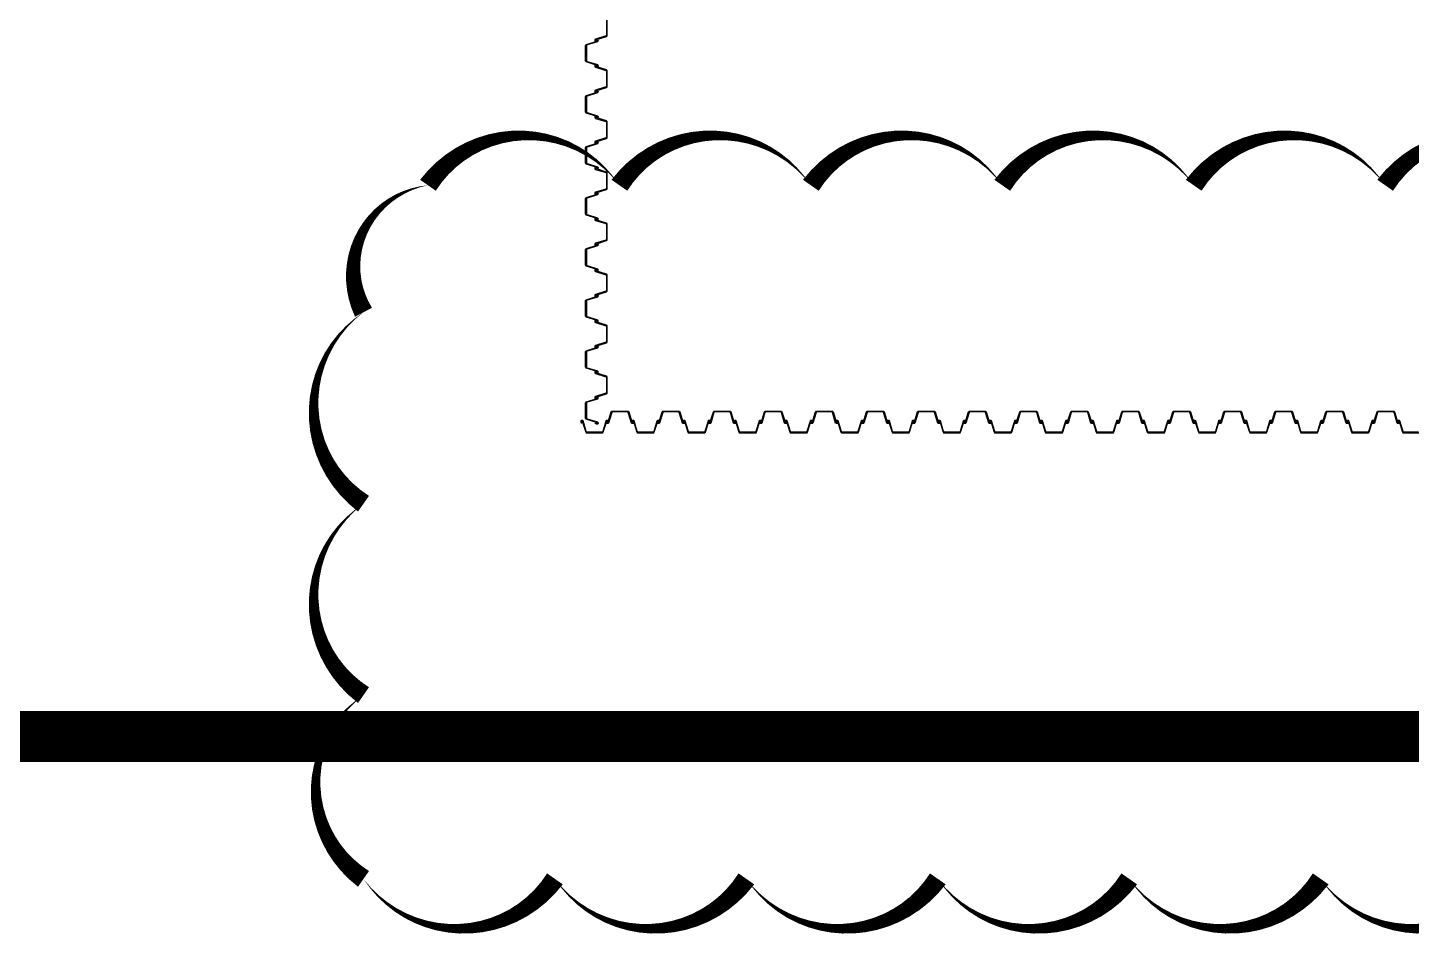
# Model space of a CAD drawing. Header units: millimetres. Extents: x -383953 to 676589, y -101685 to 196247.
# Drawn here: x 121017 to 142700, y -3561 to 10710 of the extents above; entities that cross this region are included whole.
import ezdxf

# ---------------------------------------------------------------- set-up
doc = ezdxf.new("R2010")
doc.units = ezdxf.units.MM
doc.layers.add('NDC_S_DIM', color=1, linetype='Continuous', lineweight=15)
doc.layers.add('SHEET Pile', color=2, linetype='Continuous')

msp = doc.modelspace()

# ---------------------------------------------------------------- linework, layer by layer
at = {"layer": 'NDC_S_DIM', "color": 0, "ltscale": 100, "const_width": 800}
msp.add_lwpolyline([(153600, -400), (-400, -400), (-400, 44400)], dxfattribs=at)
at = {"layer": 'NDC_S_DIM', "color": 7}
msp.add_lwpolyline([(145290, 8240, 0, 300, 0.5205671), (142290, 8240, 0, 300, 0.5205671), (139290, 8240, 0, 300, 0.5205671), (136290, 8240, 0, 300, 0.5205671), (133290, 8240, 0, 300, 0.5205671), (130290, 8240, 0, 300, 0.5205671), (127290, 8240, 0, 300, 0.5205671), (126280, 6250, 0, 300, 0.5205671), (126280, 3250, 0, 300, 0.5205671), (126280, 250, 0, 300, 0.5205671), (126280, -2630, 0, 300, 0.5205671), (129280, -2630, 0, 300, 0.5205671), (132280, -2630, 0, 300, 0.5205671), (135280, -2630, 0, 300, 0.5205671), (138280, -2630, 0, 300, 0.5205671), (141280, -2630, 0, 300, 0.5205671), (144280, -2630, 0, 300, 0.5205671)], format="xyseb", dxfattribs=at)
at = {"layer": 'SHEET Pile'}
for points in [[(130087.2, 10824.1), (130087.2, 10595.9, -0.2992329), (130077.5, 10581), (129914, 10530.8, 0.2992329), (129904.5, 10516.4), (129904.5, 10509, 0.5351003), (129924.9, 10495.2), (129941, 10500.9, 0.2992329), (129942.8, 10503.6), (129942.8, 10511, 0.5393699), (129938.6, 10513.7), (129921.4, 10506.3, -0.5393699), (129917.2, 10509), (129917.2, 10516.4, -0.2992329), (129919, 10519.1), (130090.2, 10572.6, 0.2992329), (130100, 10587.5), (130100, 10832.5, 0.2992329)], [(129945.7, 10489), (129782.5, 10439, 0.2992329), (129772.8, 10424.1), (129772.8, 10195.9, 0.2992329), (129782.5, 10181), (129946, 10130.8, -0.2992329), (129955.5, 10116.4), (129955.5, 10109, -0.5351003), (129935.1, 10095.2), (129919, 10100.9, -0.2992329), (129917.2, 10103.6), (129917.2, 10111, -0.5393699), (129921.4, 10113.7), (129938.6, 10106.3, 0.5393699), (129942.8, 10109), (129942.8, 10116.4, 0.2992329), (129941, 10119.1), (129769.8, 10172.6, -0.2992329), (129760, 10187.5), (129760, 10432.5, -0.2992329), (129769.8, 10447.4), (129941, 10500.9, 0.2992329), (129942.8, 10503.6), (129942.8, 10511, 0.5393699), (129938.6, 10513.7), (129921.4, 10506.3, -0.5393699), (129917.2, 10509), (129917.2, 10516.4, -0.2992329), (129919, 10519.1), (129935.1, 10524.8, -0.5351003), (129955.5, 10511), (129955.5, 10503.6, -0.2992329), (129946, 10489.2)], [(129914.3, 10089), (130077.5, 10039, -0.2992329), (130087.2, 10024.1), (130087.2, 9795.9, -0.2992329), (130077.5, 9781), (129914, 9730.8, 0.2992329), (129904.5, 9716.4), (129904.5, 9709, 0.5351003), (129924.9, 9695.2), (129941, 9700.9, 0.2992329), (129942.8, 9703.6), (129942.8, 9711, 0.5393699), (129938.6, 9713.7), (129921.4, 9706.3, -0.5393699), (129917.2, 9709), (129917.2, 9716.4, -0.2992329), (129919, 9719.1), (130090.2, 9772.6, 0.2992329), (130100, 9787.5), (130100, 10032.5, 0.2992329), (130090.2, 10047.4), (129919, 10100.9, -0.2992329), (129917.2, 10103.6), (129917.2, 10111, -0.5393699), (129921.4, 10113.7), (129938.6, 10106.3, 0.5393699), (129942.8, 10109), (129942.8, 10116.4, 0.2992329), (129941, 10119.1), (129924.9, 10124.8, 0.5351003), (129904.5, 10111), (129904.5, 10103.6, 0.2992329), (129914, 10089.2)], [(129945.7, 9689), (129782.5, 9639, 0.2992329), (129772.8, 9624.1), (129772.8, 9395.9, 0.2992329), (129782.5, 9381), (129946, 9330.8, -0.2992329), (129955.5, 9316.4), (129955.5, 9309, -0.5351003), (129935.1, 9295.2), (129919, 9300.9, -0.2992329), (129917.2, 9303.6), (129917.2, 9311, -0.5393699), (129921.4, 9313.7), (129938.6, 9306.3, 0.5393699), (129942.8, 9309), (129942.8, 9316.4, 0.2992329), (129941, 9319.1), (129769.8, 9372.6, -0.2992329), (129760, 9387.5), (129760, 9632.5, -0.2992329), (129769.8, 9647.4), (129941, 9700.9, 0.2992329), (129942.8, 9703.6), (129942.8, 9711, 0.5393699), (129938.6, 9713.7), (129921.4, 9706.3, -0.5393699), (129917.2, 9709), (129917.2, 9716.4, -0.2992329), (129919, 9719.1), (129935.1, 9724.8, -0.5351003), (129955.5, 9711), (129955.5, 9703.6, -0.2992329), (129946, 9689.2)], [(129914.3, 9289), (130077.5, 9239, -0.2992329), (130087.2, 9224.1), (130087.2, 8995.9, -0.2992329), (130077.5, 8981), (129914, 8930.8, 0.2992329), (129904.5, 8916.4), (129904.5, 8909, 0.5351003), (129924.9, 8895.2), (129941, 8900.9, 0.2992329), (129942.8, 8903.6), (129942.8, 8911, 0.5393699), (129938.6, 8913.7), (129921.4, 8906.3, -0.5393699), (129917.2, 8909), (129917.2, 8916.4, -0.2992329), (129919, 8919.1), (130090.2, 8972.6, 0.2992329), (130100, 8987.5), (130100, 9232.5, 0.2992329), (130090.2, 9247.4), (129919, 9300.9, -0.2992329), (129917.2, 9303.6), (129917.2, 9311, -0.5393699), (129921.4, 9313.7), (129938.6, 9306.3, 0.5393699), (129942.8, 9309), (129942.8, 9316.4, 0.2992329), (129941, 9319.1), (129924.9, 9324.8, 0.5351003), (129904.5, 9311), (129904.5, 9303.6, 0.2992329), (129914, 9289.2)], [(129945.7, 8889), (129782.5, 8839, 0.2992329), (129772.8, 8824.1), (129772.8, 8595.9, 0.2992329), (129782.5, 8581), (129946, 8530.8, -0.2992329), (129955.5, 8516.4), (129955.5, 8509, -0.5351003), (129935.1, 8495.2), (129919, 8500.9, -0.2992329), (129917.2, 8503.6), (129917.2, 8511, -0.5393699), (129921.4, 8513.7), (129938.6, 8506.3, 0.5393699), (129942.8, 8509), (129942.8, 8516.4, 0.2992329), (129941, 8519.1), (129769.8, 8572.6, -0.2992329), (129760, 8587.5), (129760, 8832.5, -0.2992329), (129769.8, 8847.4), (129941, 8900.9, 0.2992329), (129942.8, 8903.6), (129942.8, 8911, 0.5393699), (129938.6, 8913.7), (129921.4, 8906.3, -0.5393699), (129917.2, 8909), (129917.2, 8916.4, -0.2992329), (129919, 8919.1), (129935.1, 8924.8, -0.5351003), (129955.5, 8911), (129955.5, 8903.6, -0.2992329), (129946, 8889.2)], [(129914.3, 8489), (130077.5, 8439, -0.2992329), (130087.2, 8424.1), (130087.2, 8195.9, -0.2992329), (130077.5, 8181), (129914, 8130.8, 0.2992329), (129904.5, 8116.4), (129904.5, 8109, 0.5351003), (129924.9, 8095.2), (129941, 8100.9, 0.2992329), (129942.8, 8103.6), (129942.8, 8111, 0.5393699), (129938.6, 8113.7), (129921.4, 8106.3, -0.5393699), (129917.2, 8109), (129917.2, 8116.4, -0.2992329), (129919, 8119.1), (130090.2, 8172.6, 0.2992329), (130100, 8187.5), (130100, 8432.5, 0.2992329), (130090.2, 8447.4), (129919, 8500.9, -0.2992329), (129917.2, 8503.6), (129917.2, 8511, -0.5393699), (129921.4, 8513.7), (129938.6, 8506.3, 0.5393699), (129942.8, 8509), (129942.8, 8516.4, 0.2992329), (129941, 8519.1), (129924.9, 8524.8, 0.5351003), (129904.5, 8511), (129904.5, 8503.6, 0.2992329), (129914, 8489.2)], [(129945.7, 8089), (129782.5, 8039, 0.2992329), (129772.8, 8024.1), (129772.8, 7795.9, 0.2992329), (129782.5, 7781), (129946, 7730.8, -0.2992329), (129955.5, 7716.4), (129955.5, 7709, -0.5351003), (129935.1, 7695.2), (129919, 7700.9, -0.2992329), (129917.2, 7703.6), (129917.2, 7711, -0.5393699), (129921.4, 7713.7), (129938.6, 7706.3, 0.5393699), (129942.8, 7709), (129942.8, 7716.4, 0.2992329), (129941, 7719.1), (129769.8, 7772.6, -0.2992329), (129760, 7787.5), (129760, 8032.5, -0.2992329), (129769.8, 8047.4), (129941, 8100.9, 0.2992329), (129942.8, 8103.6), (129942.8, 8111, 0.5393699), (129938.6, 8113.7), (129921.4, 8106.3, -0.5393699), (129917.2, 8109), (129917.2, 8116.4, -0.2992329), (129919, 8119.1), (129935.1, 8124.8, -0.5351003), (129955.5, 8111), (129955.5, 8103.6, -0.2992329), (129946, 8089.2)], [(129914.3, 7689), (130077.5, 7639, -0.2992329), (130087.2, 7624.1), (130087.2, 7395.9, -0.2992329), (130077.5, 7381), (129914, 7330.8, 0.2992329), (129904.5, 7316.4), (129904.5, 7309, 0.5351003), (129924.9, 7295.2), (129941, 7300.9, 0.2992329), (129942.8, 7303.6), (129942.8, 7311, 0.5393699), (129938.6, 7313.7), (129921.4, 7306.3, -0.5393699), (129917.2, 7309), (129917.2, 7316.4, -0.2992329), (129919, 7319.1), (130090.2, 7372.6, 0.2992329), (130100, 7387.5), (130100, 7632.5, 0.2992329), (130090.2, 7647.4), (129919, 7700.9, -0.2992329), (129917.2, 7703.6), (129917.2, 7711, -0.5393699), (129921.4, 7713.7), (129938.6, 7706.3, 0.5393699), (129942.8, 7709), (129942.8, 7716.4, 0.2992329), (129941, 7719.1), (129924.9, 7724.8, 0.5351003), (129904.5, 7711), (129904.5, 7703.6, 0.2992329), (129914, 7689.2)], [(129945.7, 7289), (129782.5, 7239, 0.2992329), (129772.8, 7224.1), (129772.8, 6995.9, 0.2992329), (129782.5, 6981), (129946, 6930.8, -0.2992329), (129955.5, 6916.4), (129955.5, 6909, -0.5351003), (129935.1, 6895.2), (129919, 6900.9, -0.2992329), (129917.2, 6903.6), (129917.2, 6911, -0.5393699), (129921.4, 6913.7), (129938.6, 6906.3, 0.5393699), (129942.8, 6909), (129942.8, 6916.4, 0.2992329), (129941, 6919.1), (129769.8, 6972.6, -0.2992329), (129760, 6987.5), (129760, 7232.5, -0.2992329), (129769.8, 7247.4), (129941, 7300.9, 0.2992329), (129942.8, 7303.6), (129942.8, 7311, 0.5393699), (129938.6, 7313.7), (129921.4, 7306.3, -0.5393699), (129917.2, 7309), (129917.2, 7316.4, -0.2992329), (129919, 7319.1), (129935.1, 7324.8, -0.5351003), (129955.5, 7311), (129955.5, 7303.6, -0.2992329), (129946, 7289.2)], [(129914.3, 6889), (130077.5, 6839, -0.2992329), (130087.2, 6824.1), (130087.2, 6595.9, -0.2992329), (130077.5, 6581), (129914, 6530.8, 0.2992329), (129904.5, 6516.4), (129904.5, 6509, 0.5351003), (129924.9, 6495.2), (129941, 6500.9, 0.2992329), (129942.8, 6503.6), (129942.8, 6511, 0.5393699), (129938.6, 6513.7), (129921.4, 6506.3, -0.5393699), (129917.2, 6509), (129917.2, 6516.4, -0.2992329), (129919, 6519.1), (130090.2, 6572.6, 0.2992329), (130100, 6587.5), (130100, 6832.5, 0.2992329), (130090.2, 6847.4), (129919, 6900.9, -0.2992329), (129917.2, 6903.6), (129917.2, 6911, -0.5393699), (129921.4, 6913.7), (129938.6, 6906.3, 0.5393699), (129942.8, 6909), (129942.8, 6916.4, 0.2992329), (129941, 6919.1), (129924.9, 6924.8, 0.5351003), (129904.5, 6911), (129904.5, 6903.6, 0.2992329), (129914, 6889.2)], [(129945.7, 6489), (129782.5, 6439, 0.2992329), (129772.8, 6424.1), (129772.8, 6195.9, 0.2992329), (129782.5, 6181), (129946, 6130.8, -0.2992329), (129955.5, 6116.4), (129955.5, 6109, -0.5351003), (129935.1, 6095.2), (129919, 6100.9, -0.2992329), (129917.2, 6103.6), (129917.2, 6111, -0.5393699), (129921.4, 6113.7), (129938.6, 6106.3, 0.5393699), (129942.8, 6109), (129942.8, 6116.4, 0.2992329), (129941, 6119.1), (129769.8, 6172.6, -0.2992329), (129760, 6187.5), (129760, 6432.5, -0.2992329), (129769.8, 6447.4), (129941, 6500.9, 0.2992329), (129942.8, 6503.6), (129942.8, 6511, 0.5393699), (129938.6, 6513.7), (129921.4, 6506.3, -0.5393699), (129917.2, 6509), (129917.2, 6516.4, -0.2992329), (129919, 6519.1), (129935.1, 6524.8, -0.5351003), (129955.5, 6511), (129955.5, 6503.6, -0.2992329), (129946, 6489.2)], [(129914.3, 6089), (130077.5, 6039, -0.2992329), (130087.2, 6024.1), (130087.2, 5795.9, -0.2992329), (130077.5, 5781), (129914, 5730.8, 0.2992329), (129904.5, 5716.4), (129904.5, 5709, 0.5351003), (129924.9, 5695.2), (129941, 5700.9, 0.2992329), (129942.8, 5703.6), (129942.8, 5711, 0.5393699), (129938.6, 5713.7), (129921.4, 5706.3, -0.5393699), (129917.2, 5709), (129917.2, 5716.4, -0.2992329), (129919, 5719.1), (130090.2, 5772.6, 0.2992329), (130100, 5787.5), (130100, 6032.5, 0.2992329), (130090.2, 6047.4), (129919, 6100.9, -0.2992329), (129917.2, 6103.6), (129917.2, 6111, -0.5393699), (129921.4, 6113.7), (129938.6, 6106.3, 0.5393699), (129942.8, 6109), (129942.8, 6116.4, 0.2992329), (129941, 6119.1), (129924.9, 6124.8, 0.5351003), (129904.5, 6111), (129904.5, 6103.6, 0.2992329), (129914, 6089.2)], [(129945.7, 5689), (129782.5, 5639, 0.2992329), (129772.8, 5624.1), (129772.8, 5395.9, 0.2992329), (129782.5, 5381), (129946, 5330.8, -0.2992329), (129955.5, 5316.4), (129955.5, 5309, -0.5351003), (129935.1, 5295.2), (129919, 5300.9, -0.2992329), (129917.2, 5303.6), (129917.2, 5311, -0.5393699), (129921.4, 5313.7), (129938.6, 5306.3, 0.5393699), (129942.8, 5309), (129942.8, 5316.4, 0.2992329), (129941, 5319.1), (129769.8, 5372.6, -0.2992329), (129760, 5387.5), (129760, 5632.5, -0.2992329), (129769.8, 5647.4), (129941, 5700.9, 0.2992329), (129942.8, 5703.6), (129942.8, 5711, 0.5393699), (129938.6, 5713.7), (129921.4, 5706.3, -0.5393699), (129917.2, 5709), (129917.2, 5716.4, -0.2992329), (129919, 5719.1), (129935.1, 5724.8, -0.5351003), (129955.5, 5711), (129955.5, 5703.6, -0.2992329), (129946, 5689.2)], [(129914.3, 5289), (130077.5, 5239, -0.2992329), (130087.2, 5224.1), (130087.2, 4995.9, -0.2992329), (130077.5, 4981), (129914, 4930.8, 0.2992329), (129904.5, 4916.4), (129904.5, 4909, 0.5351003), (129924.9, 4895.2), (129941, 4900.9, 0.2992329), (129942.8, 4903.6), (129942.8, 4911, 0.5393699), (129938.6, 4913.7), (129921.4, 4906.3, -0.5393699), (129917.2, 4909), (129917.2, 4916.4, -0.2992329), (129919, 4919.1), (130090.2, 4972.6, 0.2992329), (130100, 4987.5), (130100, 5232.5, 0.2992329), (130090.2, 5247.4), (129919, 5300.9, -0.2992329), (129917.2, 5303.6), (129917.2, 5311, -0.5393699), (129921.4, 5313.7), (129938.6, 5306.3, 0.5393699), (129942.8, 5309), (129942.8, 5316.4, 0.2992329), (129941, 5319.1), (129924.9, 5324.8, 0.5351003), (129904.5, 5311), (129904.5, 5303.6, 0.2992329), (129914, 5289.2)], [(129945.7, 4889), (129782.5, 4839, 0.2992329), (129772.8, 4824.1), (129772.8, 4595.9, 0.2992329), (129782.5, 4581), (129946, 4530.8, -0.2992329), (129955.5, 4516.4), (129955.5, 4509, -0.5351003), (129935.1, 4495.2), (129919, 4500.9, -0.2992329), (129917.2, 4503.6), (129917.2, 4511, -0.5393699), (129921.4, 4513.7), (129938.6, 4506.3, 0.5393699), (129942.8, 4509), (129942.8, 4516.4, 0.2992329), (129941, 4519.1), (129769.8, 4572.6, -0.2992329), (129760, 4587.5), (129760, 4832.5, -0.2992329), (129769.8, 4847.4), (129941, 4900.9, 0.2992329), (129942.8, 4903.6), (129942.8, 4911, 0.5393699), (129938.6, 4913.7), (129921.4, 4906.3, -0.5393699), (129917.2, 4909), (129917.2, 4916.4, -0.2992329), (129919, 4919.1), (129935.1, 4924.8, -0.5351003), (129955.5, 4911), (129955.5, 4903.6, -0.2992329), (129946, 4889.2)], [(130079, 4545.9), (130029, 4382.7, -0.2992329), (130014.1, 4372.9), (129785.9, 4372.9, -0.2992329), (129771, 4382.7), (129720.8, 4546.2, 0.2992329), (129706.4, 4555.7), (129699, 4555.7, 0.5351003), (129685.2, 4535.2), (129690.9, 4519.2, 0.2992329), (129693.6, 4517.4), (129701, 4517.4, 0.5393699), (129703.7, 4521.5), (129696.3, 4538.8, -0.5393699), (129699, 4542.9), (129706.4, 4542.9, -0.2992329), (129709.1, 4541.1), (129762.6, 4369.9, 0.2992329), (129777.5, 4360.2), (130022.5, 4360.2, 0.2992329), (130037.4, 4369.9), (130090.9, 4541.1, -0.2992329), (130093.6, 4542.9), (130101, 4542.9, -0.5393699), (130103.7, 4538.8), (130096.3, 4521.5, 0.5393699), (130099, 4517.4), (130106.4, 4517.4, 0.2992329), (130109.1, 4519.2), (130114.8, 4535.2, 0.5351003), (130101, 4555.7), (130093.6, 4555.7, 0.2992329), (130079.2, 4546.2)], [(130479, 4514.4), (130429, 4677.6, 0.2992329), (130414.1, 4687.4), (130185.9, 4687.4, 0.2992329), (130171, 4677.6), (130120.8, 4514.1, -0.2992329), (130106.4, 4504.6), (130099, 4504.6, -0.5351003), (130085.2, 4525.1), (130090.9, 4541.1, -0.2992329), (130093.6, 4542.9), (130101, 4542.9, -0.5393699), (130103.7, 4538.8), (130096.3, 4521.5, 0.5393699), (130099, 4517.4), (130106.4, 4517.4, 0.2992329), (130109.1, 4519.2), (130162.6, 4690.4, -0.2992329), (130177.5, 4700.2), (130422.5, 4700.2, -0.2992329), (130437.4, 4690.4), (130490.9, 4519.2, 0.2992329), (130493.6, 4517.4), (130501, 4517.4, 0.5393699), (130503.7, 4521.5), (130496.3, 4538.8, -0.5393699), (130499, 4542.9), (130506.4, 4542.9, -0.2992329), (130509.1, 4541.1), (130514.8, 4525.1, -0.5351003), (130501, 4504.6), (130493.6, 4504.6, -0.2992329), (130479.2, 4514.1)], [(130879, 4545.9), (130829, 4382.7, -0.2992329), (130814.1, 4372.9), (130585.9, 4372.9, -0.2992329), (130571, 4382.7), (130520.8, 4546.2, 0.2992329), (130506.4, 4555.7), (130499, 4555.7, 0.5351003), (130485.2, 4535.2), (130490.9, 4519.2, 0.2992329), (130493.6, 4517.4), (130501, 4517.4, 0.5393699), (130503.7, 4521.5), (130496.3, 4538.8, -0.5393699), (130499, 4542.9), (130506.4, 4542.9, -0.2992329), (130509.1, 4541.1), (130562.6, 4369.9, 0.2992329), (130577.5, 4360.2), (130822.5, 4360.2, 0.2992329), (130837.4, 4369.9), (130890.9, 4541.1, -0.2992329), (130893.6, 4542.9), (130901, 4542.9, -0.5393699), (130903.7, 4538.8), (130896.3, 4521.5, 0.5393699), (130899, 4517.4), (130906.4, 4517.4, 0.2992329), (130909.1, 4519.2), (130914.8, 4535.2, 0.5351003), (130901, 4555.7), (130893.6, 4555.7, 0.2992329), (130879.2, 4546.2)], [(131279, 4514.4), (131229, 4677.6, 0.2992329), (131214.1, 4687.4), (130985.9, 4687.4, 0.2992329), (130971, 4677.6), (130920.8, 4514.1, -0.2992329), (130906.4, 4504.6), (130899, 4504.6, -0.5351003), (130885.2, 4525.1), (130890.9, 4541.1, -0.2992329), (130893.6, 4542.9), (130901, 4542.9, -0.5393699), (130903.7, 4538.8), (130896.3, 4521.5, 0.5393699), (130899, 4517.4), (130906.4, 4517.4, 0.2992329), (130909.1, 4519.2), (130962.6, 4690.4, -0.2992329), (130977.5, 4700.2), (131222.5, 4700.2, -0.2992329), (131237.4, 4690.4), (131290.9, 4519.2, 0.2992329), (131293.6, 4517.4), (131301, 4517.4, 0.5393699), (131303.7, 4521.5), (131296.3, 4538.8, -0.5393699), (131299, 4542.9), (131306.4, 4542.9, -0.2992329), (131309.1, 4541.1), (131314.8, 4525.1, -0.5351003), (131301, 4504.6), (131293.6, 4504.6, -0.2992329), (131279.2, 4514.1)], [(131679, 4545.9), (131629, 4382.7, -0.2992329), (131614.1, 4372.9), (131385.9, 4372.9, -0.2992329), (131371, 4382.7), (131320.8, 4546.2, 0.2992329), (131306.4, 4555.7), (131299, 4555.7, 0.5351003), (131285.2, 4535.2), (131290.9, 4519.2, 0.2992329), (131293.6, 4517.4), (131301, 4517.4, 0.5393699), (131303.7, 4521.5), (131296.3, 4538.8, -0.5393699), (131299, 4542.9), (131306.4, 4542.9, -0.2992329), (131309.1, 4541.1), (131362.6, 4369.9, 0.2992329), (131377.5, 4360.2), (131622.5, 4360.2, 0.2992329), (131637.4, 4369.9), (131690.9, 4541.1, -0.2992329), (131693.6, 4542.9), (131701, 4542.9, -0.5393699), (131703.7, 4538.8), (131696.3, 4521.5, 0.5393699), (131699, 4517.4), (131706.4, 4517.4, 0.2992329), (131709.1, 4519.2), (131714.8, 4535.2, 0.5351003), (131701, 4555.7), (131693.6, 4555.7, 0.2992329), (131679.2, 4546.2)], [(132079, 4514.4), (132029, 4677.6, 0.2992329), (132014.1, 4687.4), (131785.9, 4687.4, 0.2992329), (131771, 4677.6), (131720.8, 4514.1, -0.2992329), (131706.4, 4504.6), (131699, 4504.6, -0.5351003), (131685.2, 4525.1), (131690.9, 4541.1, -0.2992329), (131693.6, 4542.9), (131701, 4542.9, -0.5393699), (131703.7, 4538.8), (131696.3, 4521.5, 0.5393699), (131699, 4517.4), (131706.4, 4517.4, 0.2992329), (131709.1, 4519.2), (131762.6, 4690.4, -0.2992329), (131777.5, 4700.2), (132022.5, 4700.2, -0.2992329), (132037.4, 4690.4), (132090.9, 4519.2, 0.2992329), (132093.6, 4517.4), (132101, 4517.4, 0.5393699), (132103.7, 4521.5), (132096.3, 4538.8, -0.5393699), (132099, 4542.9), (132106.4, 4542.9, -0.2992329), (132109.1, 4541.1), (132114.8, 4525.1, -0.5351003), (132101, 4504.6), (132093.6, 4504.6, -0.2992329), (132079.2, 4514.1)], [(132479, 4545.9), (132429, 4382.7, -0.2992329), (132414.1, 4372.9), (132185.9, 4372.9, -0.2992329), (132171, 4382.7), (132120.8, 4546.2, 0.2992329), (132106.4, 4555.7), (132099, 4555.7, 0.5351003), (132085.2, 4535.2), (132090.9, 4519.2, 0.2992329), (132093.6, 4517.4), (132101, 4517.4, 0.5393699), (132103.7, 4521.5), (132096.3, 4538.8, -0.5393699), (132099, 4542.9), (132106.4, 4542.9, -0.2992329), (132109.1, 4541.1), (132162.6, 4369.9, 0.2992329), (132177.5, 4360.2), (132422.5, 4360.2, 0.2992329), (132437.4, 4369.9), (132490.9, 4541.1, -0.2992329), (132493.6, 4542.9), (132501, 4542.9, -0.5393699), (132503.7, 4538.8), (132496.3, 4521.5, 0.5393699), (132499, 4517.4), (132506.4, 4517.4, 0.2992329), (132509.1, 4519.2), (132514.8, 4535.2, 0.5351003), (132501, 4555.7), (132493.6, 4555.7, 0.2992329), (132479.2, 4546.2)], [(132879, 4514.4), (132829, 4677.6, 0.2992329), (132814.1, 4687.4), (132585.9, 4687.4, 0.2992329), (132571, 4677.6), (132520.8, 4514.1, -0.2992329), (132506.4, 4504.6), (132499, 4504.6, -0.5351003), (132485.2, 4525.1), (132490.9, 4541.1, -0.2992329), (132493.6, 4542.9), (132501, 4542.9, -0.5393699), (132503.7, 4538.8), (132496.3, 4521.5, 0.5393699), (132499, 4517.4), (132506.4, 4517.4, 0.2992329), (132509.1, 4519.2), (132562.6, 4690.4, -0.2992329), (132577.5, 4700.2), (132822.5, 4700.2, -0.2992329), (132837.4, 4690.4), (132890.9, 4519.2, 0.2992329), (132893.6, 4517.4), (132901, 4517.4, 0.5393699), (132903.7, 4521.5), (132896.3, 4538.8, -0.5393699), (132899, 4542.9), (132906.4, 4542.9, -0.2992329), (132909.1, 4541.1), (132914.8, 4525.1, -0.5351003), (132901, 4504.6), (132893.6, 4504.6, -0.2992329), (132879.2, 4514.1)], [(133279, 4545.9), (133229, 4382.7, -0.2992329), (133214.1, 4372.9), (132985.9, 4372.9, -0.2992329), (132971, 4382.7), (132920.8, 4546.2, 0.2992329), (132906.4, 4555.7), (132899, 4555.7, 0.5351003), (132885.2, 4535.2), (132890.9, 4519.2, 0.2992329), (132893.6, 4517.4), (132901, 4517.4, 0.5393699), (132903.7, 4521.5), (132896.3, 4538.8, -0.5393699), (132899, 4542.9), (132906.4, 4542.9, -0.2992329), (132909.1, 4541.1), (132962.6, 4369.9, 0.2992329), (132977.5, 4360.2), (133222.5, 4360.2, 0.2992329), (133237.4, 4369.9), (133290.9, 4541.1, -0.2992329), (133293.6, 4542.9), (133301, 4542.9, -0.5393699), (133303.7, 4538.8), (133296.3, 4521.5, 0.5393699), (133299, 4517.4), (133306.4, 4517.4, 0.2992329), (133309.1, 4519.2), (133314.8, 4535.2, 0.5351003), (133301, 4555.7), (133293.6, 4555.7, 0.2992329), (133279.2, 4546.2)], [(133679, 4514.4), (133629, 4677.6, 0.2992329), (133614.1, 4687.4), (133385.9, 4687.4, 0.2992329), (133371, 4677.6), (133320.8, 4514.1, -0.2992329), (133306.4, 4504.6), (133299, 4504.6, -0.5351003), (133285.2, 4525.1), (133290.9, 4541.1, -0.2992329), (133293.6, 4542.9), (133301, 4542.9, -0.5393699), (133303.7, 4538.8), (133296.3, 4521.5, 0.5393699), (133299, 4517.4), (133306.4, 4517.4, 0.2992329), (133309.1, 4519.2), (133362.6, 4690.4, -0.2992329), (133377.5, 4700.2), (133622.5, 4700.2, -0.2992329), (133637.4, 4690.4), (133690.9, 4519.2, 0.2992329), (133693.6, 4517.4), (133701, 4517.4, 0.5393699), (133703.7, 4521.5), (133696.3, 4538.8, -0.5393699), (133699, 4542.9), (133706.4, 4542.9, -0.2992329), (133709.1, 4541.1), (133714.8, 4525.1, -0.5351003), (133701, 4504.6), (133693.6, 4504.6, -0.2992329), (133679.2, 4514.1)], [(134079, 4545.9), (134029, 4382.7, -0.2992329), (134014.1, 4372.9), (133785.9, 4372.9, -0.2992329), (133771, 4382.7), (133720.8, 4546.2, 0.2992329), (133706.4, 4555.7), (133699, 4555.7, 0.5351003), (133685.2, 4535.2), (133690.9, 4519.2, 0.2992329), (133693.6, 4517.4), (133701, 4517.4, 0.5393699), (133703.7, 4521.5), (133696.3, 4538.8, -0.5393699), (133699, 4542.9), (133706.4, 4542.9, -0.2992329), (133709.1, 4541.1), (133762.6, 4369.9, 0.2992329), (133777.5, 4360.2), (134022.5, 4360.2, 0.2992329), (134037.4, 4369.9), (134090.9, 4541.1, -0.2992329), (134093.6, 4542.9), (134101, 4542.9, -0.5393699), (134103.7, 4538.8), (134096.3, 4521.5, 0.5393699), (134099, 4517.4), (134106.4, 4517.4, 0.2992329), (134109.1, 4519.2), (134114.8, 4535.2, 0.5351003), (134101, 4555.7), (134093.6, 4555.7, 0.2992329), (134079.2, 4546.2)], [(134479, 4514.4), (134429, 4677.6, 0.2992329), (134414.1, 4687.4), (134185.9, 4687.4, 0.2992329), (134171, 4677.6), (134120.8, 4514.1, -0.2992329), (134106.4, 4504.6), (134099, 4504.6, -0.5351003), (134085.2, 4525.1), (134090.9, 4541.1, -0.2992329), (134093.6, 4542.9), (134101, 4542.9, -0.5393699), (134103.7, 4538.8), (134096.3, 4521.5, 0.5393699), (134099, 4517.4), (134106.4, 4517.4, 0.2992329), (134109.1, 4519.2), (134162.6, 4690.4, -0.2992329), (134177.5, 4700.2), (134422.5, 4700.2, -0.2992329), (134437.4, 4690.4), (134490.9, 4519.2, 0.2992329), (134493.6, 4517.4), (134501, 4517.4, 0.5393699), (134503.7, 4521.5), (134496.3, 4538.8, -0.5393699), (134499, 4542.9), (134506.4, 4542.9, -0.2992329), (134509.1, 4541.1), (134514.8, 4525.1, -0.5351003), (134501, 4504.6), (134493.6, 4504.6, -0.2992329), (134479.2, 4514.1)], [(134879, 4545.9), (134829, 4382.7, -0.2992329), (134814.1, 4372.9), (134585.9, 4372.9, -0.2992329), (134571, 4382.7), (134520.8, 4546.2, 0.2992329), (134506.4, 4555.7), (134499, 4555.7, 0.5351003), (134485.2, 4535.2), (134490.9, 4519.2, 0.2992329), (134493.6, 4517.4), (134501, 4517.4, 0.5393699), (134503.7, 4521.5), (134496.3, 4538.8, -0.5393699), (134499, 4542.9), (134506.4, 4542.9, -0.2992329), (134509.1, 4541.1), (134562.6, 4369.9, 0.2992329), (134577.5, 4360.2), (134822.5, 4360.2, 0.2992329), (134837.4, 4369.9), (134890.9, 4541.1, -0.2992329), (134893.6, 4542.9), (134901, 4542.9, -0.5393699), (134903.7, 4538.8), (134896.3, 4521.5, 0.5393699), (134899, 4517.4), (134906.4, 4517.4, 0.2992329), (134909.1, 4519.2), (134914.8, 4535.2, 0.5351003), (134901, 4555.7), (134893.6, 4555.7, 0.2992329), (134879.2, 4546.2)], [(135279, 4514.4), (135229, 4677.6, 0.2992329), (135214.1, 4687.4), (134985.9, 4687.4, 0.2992329), (134971, 4677.6), (134920.8, 4514.1, -0.2992329), (134906.4, 4504.6), (134899, 4504.6, -0.5351003), (134885.2, 4525.1), (134890.9, 4541.1, -0.2992329), (134893.6, 4542.9), (134901, 4542.9, -0.5393699), (134903.7, 4538.8), (134896.3, 4521.5, 0.5393699), (134899, 4517.4), (134906.4, 4517.4, 0.2992329), (134909.1, 4519.2), (134962.6, 4690.4, -0.2992329), (134977.5, 4700.2), (135222.5, 4700.2, -0.2992329), (135237.4, 4690.4), (135290.9, 4519.2, 0.2992329), (135293.6, 4517.4), (135301, 4517.4, 0.5393699), (135303.7, 4521.5), (135296.3, 4538.8, -0.5393699), (135299, 4542.9), (135306.4, 4542.9, -0.2992329), (135309.1, 4541.1), (135314.8, 4525.1, -0.5351003), (135301, 4504.6), (135293.6, 4504.6, -0.2992329), (135279.2, 4514.1)], [(135679, 4545.9), (135629, 4382.7, -0.2992329), (135614.1, 4372.9), (135385.9, 4372.9, -0.2992329), (135371, 4382.7), (135320.8, 4546.2, 0.2992329), (135306.4, 4555.7), (135299, 4555.7, 0.5351003), (135285.2, 4535.2), (135290.9, 4519.2, 0.2992329), (135293.6, 4517.4), (135301, 4517.4, 0.5393699), (135303.7, 4521.5), (135296.3, 4538.8, -0.5393699), (135299, 4542.9), (135306.4, 4542.9, -0.2992329), (135309.1, 4541.1), (135362.6, 4369.9, 0.2992329), (135377.5, 4360.2), (135622.5, 4360.2, 0.2992329), (135637.4, 4369.9), (135690.9, 4541.1, -0.2992329), (135693.6, 4542.9), (135701, 4542.9, -0.5393699), (135703.7, 4538.8), (135696.3, 4521.5, 0.5393699), (135699, 4517.4), (135706.4, 4517.4, 0.2992329), (135709.1, 4519.2), (135714.8, 4535.2, 0.5351003), (135701, 4555.7), (135693.6, 4555.7, 0.2992329), (135679.2, 4546.2)], [(136079, 4514.4), (136029, 4677.6, 0.2992329), (136014.1, 4687.4), (135785.9, 4687.4, 0.2992329), (135771, 4677.6), (135720.8, 4514.1, -0.2992329), (135706.4, 4504.6), (135699, 4504.6, -0.5351003), (135685.2, 4525.1), (135690.9, 4541.1, -0.2992329), (135693.6, 4542.9), (135701, 4542.9, -0.5393699), (135703.7, 4538.8), (135696.3, 4521.5, 0.5393699), (135699, 4517.4), (135706.4, 4517.4, 0.2992329), (135709.1, 4519.2), (135762.6, 4690.4, -0.2992329), (135777.5, 4700.2), (136022.5, 4700.2, -0.2992329), (136037.4, 4690.4), (136090.9, 4519.2, 0.2992329), (136093.6, 4517.4), (136101, 4517.4, 0.5393699), (136103.7, 4521.5), (136096.3, 4538.8, -0.5393699), (136099, 4542.9), (136106.4, 4542.9, -0.2992329), (136109.1, 4541.1), (136114.8, 4525.1, -0.5351003), (136101, 4504.6), (136093.6, 4504.6, -0.2992329), (136079.2, 4514.1)], [(136479, 4545.9), (136429, 4382.7, -0.2992329), (136414.1, 4372.9), (136185.9, 4372.9, -0.2992329), (136171, 4382.7), (136120.8, 4546.2, 0.2992329), (136106.4, 4555.7), (136099, 4555.7, 0.5351003), (136085.2, 4535.2), (136090.9, 4519.2, 0.2992329), (136093.6, 4517.4), (136101, 4517.4, 0.5393699), (136103.7, 4521.5), (136096.3, 4538.8, -0.5393699), (136099, 4542.9), (136106.4, 4542.9, -0.2992329), (136109.1, 4541.1), (136162.6, 4369.9, 0.2992329), (136177.5, 4360.2), (136422.5, 4360.2, 0.2992329), (136437.4, 4369.9), (136490.9, 4541.1, -0.2992329), (136493.6, 4542.9), (136501, 4542.9, -0.5393699), (136503.7, 4538.8), (136496.3, 4521.5, 0.5393699), (136499, 4517.4), (136506.4, 4517.4, 0.2992329), (136509.1, 4519.2), (136514.8, 4535.2, 0.5351003), (136501, 4555.7), (136493.6, 4555.7, 0.2992329), (136479.2, 4546.2)], [(136879, 4514.4), (136829, 4677.6, 0.2992329), (136814.1, 4687.4), (136585.9, 4687.4, 0.2992329), (136571, 4677.6), (136520.8, 4514.1, -0.2992329), (136506.4, 4504.6), (136499, 4504.6, -0.5351003), (136485.2, 4525.1), (136490.9, 4541.1, -0.2992329), (136493.6, 4542.9), (136501, 4542.9, -0.5393699), (136503.7, 4538.8), (136496.3, 4521.5, 0.5393699), (136499, 4517.4), (136506.4, 4517.4, 0.2992329), (136509.1, 4519.2), (136562.6, 4690.4, -0.2992329), (136577.5, 4700.2), (136822.5, 4700.2, -0.2992329), (136837.4, 4690.4), (136890.9, 4519.2, 0.2992329), (136893.6, 4517.4), (136901, 4517.4, 0.5393699), (136903.7, 4521.5), (136896.3, 4538.8, -0.5393699), (136899, 4542.9), (136906.4, 4542.9, -0.2992329), (136909.1, 4541.1), (136914.8, 4525.1, -0.5351003), (136901, 4504.6), (136893.6, 4504.6, -0.2992329), (136879.2, 4514.1)], [(137279, 4545.9), (137229, 4382.7, -0.2992329), (137214.1, 4372.9), (136985.9, 4372.9, -0.2992329), (136971, 4382.7), (136920.8, 4546.2, 0.2992329), (136906.4, 4555.7), (136899, 4555.7, 0.5351003), (136885.2, 4535.2), (136890.9, 4519.2, 0.2992329), (136893.6, 4517.4), (136901, 4517.4, 0.5393699), (136903.7, 4521.5), (136896.3, 4538.8, -0.5393699), (136899, 4542.9), (136906.4, 4542.9, -0.2992329), (136909.1, 4541.1), (136962.6, 4369.9, 0.2992329), (136977.5, 4360.2), (137222.5, 4360.2, 0.2992329), (137237.4, 4369.9), (137290.9, 4541.1, -0.2992329), (137293.6, 4542.9), (137301, 4542.9, -0.5393699), (137303.7, 4538.8), (137296.3, 4521.5, 0.5393699), (137299, 4517.4), (137306.4, 4517.4, 0.2992329), (137309.1, 4519.2), (137314.8, 4535.2, 0.5351003), (137301, 4555.7), (137293.6, 4555.7, 0.2992329), (137279.2, 4546.2)], [(137679, 4514.4), (137629, 4677.6, 0.2992329), (137614.1, 4687.4), (137385.9, 4687.4, 0.2992329), (137371, 4677.6), (137320.8, 4514.1, -0.2992329), (137306.4, 4504.6), (137299, 4504.6, -0.5351003), (137285.2, 4525.1), (137290.9, 4541.1, -0.2992329), (137293.6, 4542.9), (137301, 4542.9, -0.5393699), (137303.7, 4538.8), (137296.3, 4521.5, 0.5393699), (137299, 4517.4), (137306.4, 4517.4, 0.2992329), (137309.1, 4519.2), (137362.6, 4690.4, -0.2992329), (137377.5, 4700.2), (137622.5, 4700.2, -0.2992329), (137637.4, 4690.4), (137690.9, 4519.2, 0.2992329), (137693.6, 4517.4), (137701, 4517.4, 0.5393699), (137703.7, 4521.5), (137696.3, 4538.8, -0.5393699), (137699, 4542.9), (137706.4, 4542.9, -0.2992329), (137709.1, 4541.1), (137714.8, 4525.1, -0.5351003), (137701, 4504.6), (137693.6, 4504.6, -0.2992329), (137679.2, 4514.1)], [(138079, 4545.9), (138029, 4382.7, -0.2992329), (138014.1, 4372.9), (137785.9, 4372.9, -0.2992329), (137771, 4382.7), (137720.8, 4546.2, 0.2992329), (137706.4, 4555.7), (137699, 4555.7, 0.5351003), (137685.2, 4535.2), (137690.9, 4519.2, 0.2992329), (137693.6, 4517.4), (137701, 4517.4, 0.5393699), (137703.7, 4521.5), (137696.3, 4538.8, -0.5393699), (137699, 4542.9), (137706.4, 4542.9, -0.2992329), (137709.1, 4541.1), (137762.6, 4369.9, 0.2992329), (137777.5, 4360.2), (138022.5, 4360.2, 0.2992329), (138037.4, 4369.9), (138090.9, 4541.1, -0.2992329), (138093.6, 4542.9), (138101, 4542.9, -0.5393699), (138103.7, 4538.8), (138096.3, 4521.5, 0.5393699), (138099, 4517.4), (138106.4, 4517.4, 0.2992329), (138109.1, 4519.2), (138114.8, 4535.2, 0.5351003), (138101, 4555.7), (138093.6, 4555.7, 0.2992329), (138079.2, 4546.2)], [(138479, 4514.4), (138429, 4677.6, 0.2992329), (138414.1, 4687.4), (138185.9, 4687.4, 0.2992329), (138171, 4677.6), (138120.8, 4514.1, -0.2992329), (138106.4, 4504.6), (138099, 4504.6, -0.5351003), (138085.2, 4525.1), (138090.9, 4541.1, -0.2992329), (138093.6, 4542.9), (138101, 4542.9, -0.5393699), (138103.7, 4538.8), (138096.3, 4521.5, 0.5393699), (138099, 4517.4), (138106.4, 4517.4, 0.2992329), (138109.1, 4519.2), (138162.6, 4690.4, -0.2992329), (138177.5, 4700.2), (138422.5, 4700.2, -0.2992329), (138437.4, 4690.4), (138490.9, 4519.2, 0.2992329), (138493.6, 4517.4), (138501, 4517.4, 0.5393699), (138503.7, 4521.5), (138496.3, 4538.8, -0.5393699), (138499, 4542.9), (138506.4, 4542.9, -0.2992329), (138509.1, 4541.1), (138514.8, 4525.1, -0.5351003), (138501, 4504.6), (138493.6, 4504.6, -0.2992329), (138479.2, 4514.1)], [(138879, 4545.9), (138829, 4382.7, -0.2992329), (138814.1, 4372.9), (138585.9, 4372.9, -0.2992329), (138571, 4382.7), (138520.8, 4546.2, 0.2992329), (138506.4, 4555.7), (138499, 4555.7, 0.5351003), (138485.2, 4535.2), (138490.9, 4519.2, 0.2992329), (138493.6, 4517.4), (138501, 4517.4, 0.5393699), (138503.7, 4521.5), (138496.3, 4538.8, -0.5393699), (138499, 4542.9), (138506.4, 4542.9, -0.2992329), (138509.1, 4541.1), (138562.6, 4369.9, 0.2992329), (138577.5, 4360.2), (138822.5, 4360.2, 0.2992329), (138837.4, 4369.9), (138890.9, 4541.1, -0.2992329), (138893.6, 4542.9), (138901, 4542.9, -0.5393699), (138903.7, 4538.8), (138896.3, 4521.5, 0.5393699), (138899, 4517.4), (138906.4, 4517.4, 0.2992329), (138909.1, 4519.2), (138914.8, 4535.2, 0.5351003), (138901, 4555.7), (138893.6, 4555.7, 0.2992329), (138879.2, 4546.2)], [(139279, 4514.4), (139229, 4677.6, 0.2992329), (139214.1, 4687.4), (138985.9, 4687.4, 0.2992329), (138971, 4677.6), (138920.8, 4514.1, -0.2992329), (138906.4, 4504.6), (138899, 4504.6, -0.5351003), (138885.2, 4525.1), (138890.9, 4541.1, -0.2992329), (138893.6, 4542.9), (138901, 4542.9, -0.5393699), (138903.7, 4538.8), (138896.3, 4521.5, 0.5393699), (138899, 4517.4), (138906.4, 4517.4, 0.2992329), (138909.1, 4519.2), (138962.6, 4690.4, -0.2992329), (138977.5, 4700.2), (139222.5, 4700.2, -0.2992329), (139237.4, 4690.4), (139290.9, 4519.2, 0.2992329), (139293.6, 4517.4), (139301, 4517.4, 0.5393699), (139303.7, 4521.5), (139296.3, 4538.8, -0.5393699), (139299, 4542.9), (139306.4, 4542.9, -0.2992329), (139309.1, 4541.1), (139314.8, 4525.1, -0.5351003), (139301, 4504.6), (139293.6, 4504.6, -0.2992329), (139279.2, 4514.1)], [(139679, 4545.9), (139629, 4382.7, -0.2992329), (139614.1, 4372.9), (139385.9, 4372.9, -0.2992329), (139371, 4382.7), (139320.8, 4546.2, 0.2992329), (139306.4, 4555.7), (139299, 4555.7, 0.5351003), (139285.2, 4535.2), (139290.9, 4519.2, 0.2992329), (139293.6, 4517.4), (139301, 4517.4, 0.5393699), (139303.7, 4521.5), (139296.3, 4538.8, -0.5393699), (139299, 4542.9), (139306.4, 4542.9, -0.2992329), (139309.1, 4541.1), (139362.6, 4369.9, 0.2992329), (139377.5, 4360.2), (139622.5, 4360.2, 0.2992329), (139637.4, 4369.9), (139690.9, 4541.1, -0.2992329), (139693.6, 4542.9), (139701, 4542.9, -0.5393699), (139703.7, 4538.8), (139696.3, 4521.5, 0.5393699), (139699, 4517.4), (139706.4, 4517.4, 0.2992329), (139709.1, 4519.2), (139714.8, 4535.2, 0.5351003), (139701, 4555.7), (139693.6, 4555.7, 0.2992329), (139679.2, 4546.2)], [(140079, 4514.4), (140029, 4677.6, 0.2992329), (140014.1, 4687.4), (139785.9, 4687.4, 0.2992329), (139771, 4677.6), (139720.8, 4514.1, -0.2992329), (139706.4, 4504.6), (139699, 4504.6, -0.5351003), (139685.2, 4525.1), (139690.9, 4541.1, -0.2992329), (139693.6, 4542.9), (139701, 4542.9, -0.5393699), (139703.7, 4538.8), (139696.3, 4521.5, 0.5393699), (139699, 4517.4), (139706.4, 4517.4, 0.2992329), (139709.1, 4519.2), (139762.6, 4690.4, -0.2992329), (139777.5, 4700.2), (140022.5, 4700.2, -0.2992329), (140037.4, 4690.4), (140090.9, 4519.2, 0.2992329), (140093.6, 4517.4), (140101, 4517.4, 0.5393699), (140103.7, 4521.5), (140096.3, 4538.8, -0.5393699), (140099, 4542.9), (140106.4, 4542.9, -0.2992329), (140109.1, 4541.1), (140114.8, 4525.1, -0.5351003), (140101, 4504.6), (140093.6, 4504.6, -0.2992329), (140079.2, 4514.1)], [(140479, 4545.9), (140429, 4382.7, -0.2992329), (140414.1, 4372.9), (140185.9, 4372.9, -0.2992329), (140171, 4382.7), (140120.8, 4546.2, 0.2992329), (140106.4, 4555.7), (140099, 4555.7, 0.5351003), (140085.2, 4535.2), (140090.9, 4519.2, 0.2992329), (140093.6, 4517.4), (140101, 4517.4, 0.5393699), (140103.7, 4521.5), (140096.3, 4538.8, -0.5393699), (140099, 4542.9), (140106.4, 4542.9, -0.2992329), (140109.1, 4541.1), (140162.6, 4369.9, 0.2992329), (140177.5, 4360.2), (140422.5, 4360.2, 0.2992329), (140437.4, 4369.9), (140490.9, 4541.1, -0.2992329), (140493.6, 4542.9), (140501, 4542.9, -0.5393699), (140503.7, 4538.8), (140496.3, 4521.5, 0.5393699), (140499, 4517.4), (140506.4, 4517.4, 0.2992329), (140509.1, 4519.2), (140514.8, 4535.2, 0.5351003), (140501, 4555.7), (140493.6, 4555.7, 0.2992329), (140479.2, 4546.2)], [(140879, 4514.4), (140829, 4677.6, 0.2992329), (140814.1, 4687.4), (140585.9, 4687.4, 0.2992329), (140571, 4677.6), (140520.8, 4514.1, -0.2992329), (140506.4, 4504.6), (140499, 4504.6, -0.5351003), (140485.2, 4525.1), (140490.9, 4541.1, -0.2992329), (140493.6, 4542.9), (140501, 4542.9, -0.5393699), (140503.7, 4538.8), (140496.3, 4521.5, 0.5393699), (140499, 4517.4), (140506.4, 4517.4, 0.2992329), (140509.1, 4519.2), (140562.6, 4690.4, -0.2992329), (140577.5, 4700.2), (140822.5, 4700.2, -0.2992329), (140837.4, 4690.4), (140890.9, 4519.2, 0.2992329), (140893.6, 4517.4), (140901, 4517.4, 0.5393699), (140903.7, 4521.5), (140896.3, 4538.8, -0.5393699), (140899, 4542.9), (140906.4, 4542.9, -0.2992329), (140909.1, 4541.1), (140914.8, 4525.1, -0.5351003), (140901, 4504.6), (140893.6, 4504.6, -0.2992329), (140879.2, 4514.1)], [(141279, 4545.9), (141229, 4382.7, -0.2992329), (141214.1, 4372.9), (140985.9, 4372.9, -0.2992329), (140971, 4382.7), (140920.8, 4546.2, 0.2992329), (140906.4, 4555.7), (140899, 4555.7, 0.5351003), (140885.2, 4535.2), (140890.9, 4519.2, 0.2992329), (140893.6, 4517.4), (140901, 4517.4, 0.5393699), (140903.7, 4521.5), (140896.3, 4538.8, -0.5393699), (140899, 4542.9), (140906.4, 4542.9, -0.2992329), (140909.1, 4541.1), (140962.6, 4369.9, 0.2992329), (140977.5, 4360.2), (141222.5, 4360.2, 0.2992329), (141237.4, 4369.9), (141290.9, 4541.1, -0.2992329), (141293.6, 4542.9), (141301, 4542.9, -0.5393699), (141303.7, 4538.8), (141296.3, 4521.5, 0.5393699), (141299, 4517.4), (141306.4, 4517.4, 0.2992329), (141309.1, 4519.2), (141314.8, 4535.2, 0.5351003), (141301, 4555.7), (141293.6, 4555.7, 0.2992329), (141279.2, 4546.2)], [(141679, 4514.4), (141629, 4677.6, 0.2992329), (141614.1, 4687.4), (141385.9, 4687.4, 0.2992329), (141371, 4677.6), (141320.8, 4514.1, -0.2992329), (141306.4, 4504.6), (141299, 4504.6, -0.5351003), (141285.2, 4525.1), (141290.9, 4541.1, -0.2992329), (141293.6, 4542.9), (141301, 4542.9, -0.5393699), (141303.7, 4538.8), (141296.3, 4521.5, 0.5393699), (141299, 4517.4), (141306.4, 4517.4, 0.2992329), (141309.1, 4519.2), (141362.6, 4690.4, -0.2992329), (141377.5, 4700.2), (141622.5, 4700.2, -0.2992329), (141637.4, 4690.4), (141690.9, 4519.2, 0.2992329), (141693.6, 4517.4), (141701, 4517.4, 0.5393699), (141703.7, 4521.5), (141696.3, 4538.8, -0.5393699), (141699, 4542.9), (141706.4, 4542.9, -0.2992329), (141709.1, 4541.1), (141714.8, 4525.1, -0.5351003), (141701, 4504.6), (141693.6, 4504.6, -0.2992329), (141679.2, 4514.1)], [(142079, 4545.9), (142029, 4382.7, -0.2992329), (142014.1, 4372.9), (141785.9, 4372.9, -0.2992329), (141771, 4382.7), (141720.8, 4546.2, 0.2992329), (141706.4, 4555.7), (141699, 4555.7, 0.5351003), (141685.2, 4535.2), (141690.9, 4519.2, 0.2992329), (141693.6, 4517.4), (141701, 4517.4, 0.5393699), (141703.7, 4521.5), (141696.3, 4538.8, -0.5393699), (141699, 4542.9), (141706.4, 4542.9, -0.2992329), (141709.1, 4541.1), (141762.6, 4369.9, 0.2992329), (141777.5, 4360.2), (142022.5, 4360.2, 0.2992329), (142037.4, 4369.9), (142090.9, 4541.1, -0.2992329), (142093.6, 4542.9), (142101, 4542.9, -0.5393699), (142103.7, 4538.8), (142096.3, 4521.5, 0.5393699), (142099, 4517.4), (142106.4, 4517.4, 0.2992329), (142109.1, 4519.2), (142114.8, 4535.2, 0.5351003), (142101, 4555.7), (142093.6, 4555.7, 0.2992329), (142079.2, 4546.2)], [(142479, 4514.4), (142429, 4677.6, 0.2992329), (142414.1, 4687.4), (142185.9, 4687.4, 0.2992329), (142171, 4677.6), (142120.8, 4514.1, -0.2992329), (142106.4, 4504.6), (142099, 4504.6, -0.5351003), (142085.2, 4525.1), (142090.9, 4541.1, -0.2992329), (142093.6, 4542.9), (142101, 4542.9, -0.5393699), (142103.7, 4538.8), (142096.3, 4521.5, 0.5393699), (142099, 4517.4), (142106.4, 4517.4, 0.2992329), (142109.1, 4519.2), (142162.6, 4690.4, -0.2992329), (142177.5, 4700.2), (142422.5, 4700.2, -0.2992329), (142437.4, 4690.4), (142490.9, 4519.2, 0.2992329), (142493.6, 4517.4), (142501, 4517.4, 0.5393699), (142503.7, 4521.5), (142496.3, 4538.8, -0.5393699), (142499, 4542.9), (142506.4, 4542.9, -0.2992329), (142509.1, 4541.1), (142514.8, 4525.1, -0.5351003), (142501, 4504.6), (142493.6, 4504.6, -0.2992329), (142479.2, 4514.1)], [(142814.1, 4372.9), (142585.9, 4372.9, -0.2992329), (142571, 4382.7), (142520.8, 4546.2, 0.2992329), (142506.4, 4555.7), (142499, 4555.7, 0.5351003), (142485.2, 4535.2), (142490.9, 4519.2, 0.2992329), (142493.6, 4517.4), (142501, 4517.4, 0.5393699), (142503.7, 4521.5), (142496.3, 4538.8, -0.5393699), (142499, 4542.9), (142506.4, 4542.9, -0.2992329), (142509.1, 4541.1), (142562.6, 4369.9, 0.2992329), (142577.5, 4360.2), (142822.5, 4360.2, 0.2992329)]]:
    msp.add_lwpolyline(points, format="xyb", dxfattribs=at)

doc.saveas('drawing.dxf')
